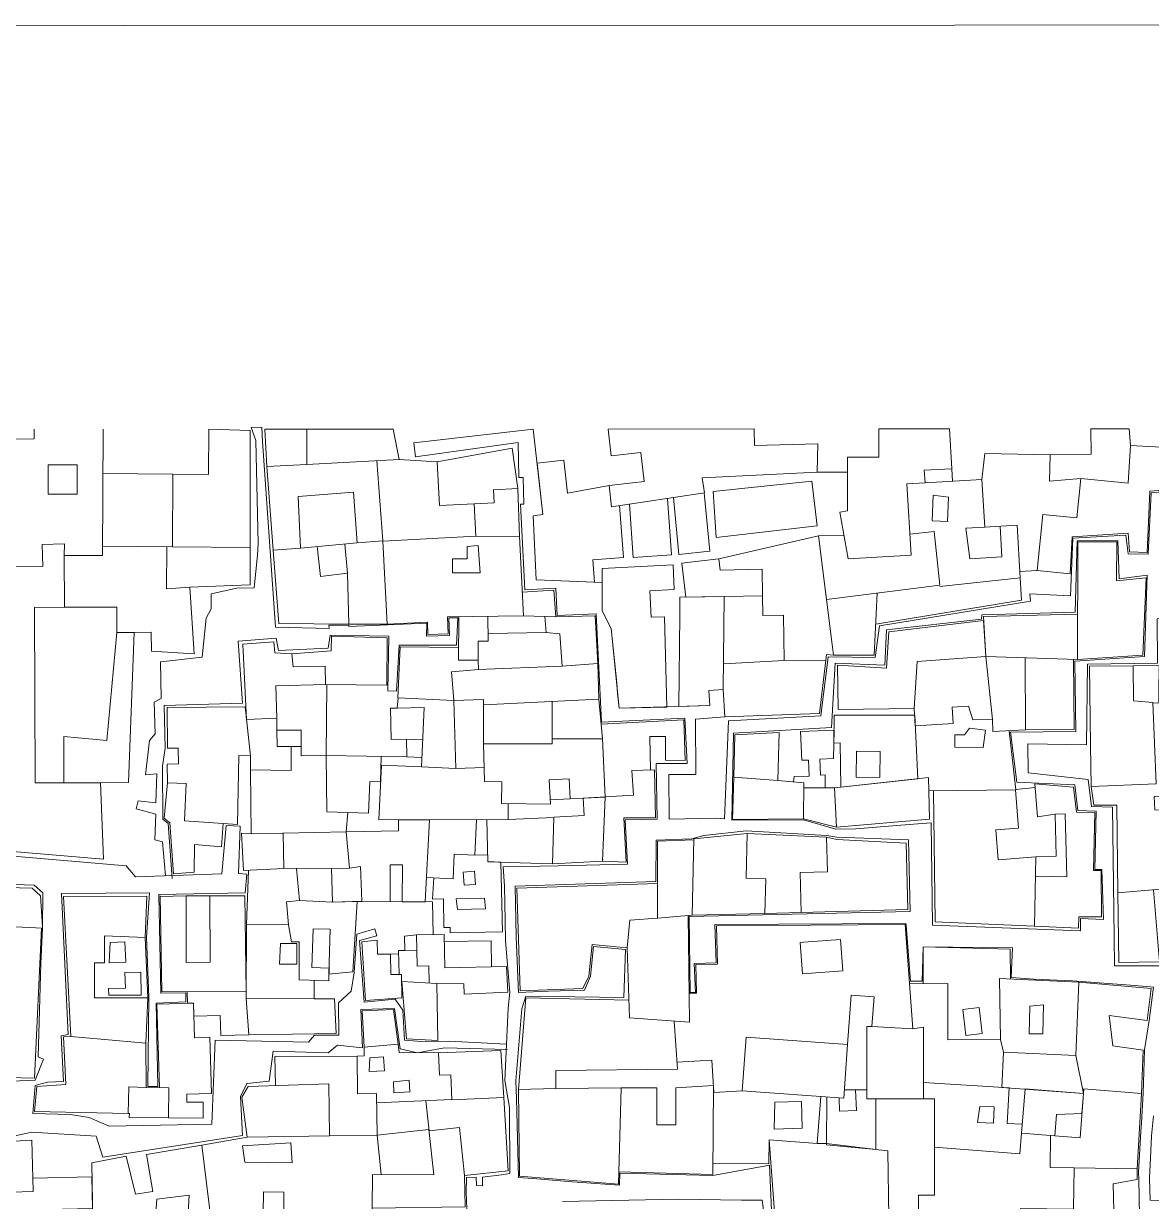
# Model space of a CAD drawing. Header units: millimetres. Extents: x 4203764 to 12476749, y 34048 to 3000914.
# Drawn here: x 12008789 to 12112570, y 2592297 to 2700657 of the extents above; entities that cross this region are included whole.
import ezdxf

# ---------------------------------------------------------------- set-up
doc = ezdxf.new("R2010")
doc.units = ezdxf.units.MM
doc.header["$MEASUREMENT"] = 0
for name, color, linetype, lineweight in [('2', 240, 'Continuous', 25), ('building property', 253, 'Continuous', 15), ('FORMAT', 250, 'Continuous', 0), ('streets', 254, 'Continuous', 9)]:
    doc.layers.add(name, color=color, linetype=linetype, lineweight=lineweight)

# ---------------------------------------------------------------- blocks, each defined once
blk = doc.blocks.new('EEEEEEEEE')
at = {"layer": 'FORMAT'}
blk.add_lwpolyline([(11101940, 671029), (12476749, 671572), (12476365, 1642602), (11101557, 1642059)], close=True, dxfattribs=at)

msp = doc.modelspace()

# ---------------------------------------------------------------- linework, layer by layer
at = {"layer": 'building property'}
for p, q in [((12100942.25838, 2642320.2448), (12100994.67136, 2635668.35631)), ((12105461.67621, 2635703.55368), (12105410.73588, 2642168.54418)), ((12100994.67136, 2635668.35631), (12105461.67621, 2635703.55368)), ((12101863.51546, 2630384.64845), (12100079.88366, 2630188.5355)), ((12105453.7149, 2595392.17845), (12111256.83306, 2595303.22615)), ((12111256.83306, 2595303.22615), (12111268.72542, 2594314.45437)), ((12111268.72542, 2594314.45437), (12109037.3738, 2593902.95026)), ((12109037.3738, 2593902.95026), (12109126.6358, 2590176.66606))]:
    msp.add_line(p, q, dxfattribs=at)
for points in [[(12016104.11685, 2663334.57634), (12016055.42414, 2651718.00767), (12012539.9294, 2651732.74343), (12012544.32283, 2652780.87969), (12010513.81145, 2652726.88974), (12010567.43023, 2650710.33754), (12002545.91783, 2650725.4376), (12002451.84557, 2659544.97268), (12006674.87167, 2659590.01696), (12006644.80373, 2662408.96952), (12009761.53921, 2662442.21372), (12009761.18756, 2663332.06978)], [(12022533.12544, 2659202.27562), (12025791.50168, 2659176.57104), (12025824.33353, 2663338.41751), (12029637.77126, 2663219.39738), (12029649.46091, 2652468.50415), (12022480.40345, 2652519.10493)], [(12030986.6181, 2663340.45751), (12031162.39995, 2659913.39374), (12034859.3282, 2660103.01755), (12034858.04824, 2663341.9874), (12030986.6181, 2663340.45751)], [(12034859.3282, 2660103.01755), (12043341.84742, 2660538.10514), (12042785.47632, 2663345.12011), (12034858.04824, 2663341.9874)], [(12062589.39617, 2663352.94609), (12062870.51361, 2660894.49839), (12065593.23628, 2661205.83502), (12065900.87945, 2658515.41266), (12062666.03458, 2658145.51612), (12062887.53824, 2656208.40691), (12071444.37833, 2657484.35743), (12071237.86349, 2658869.29704), (12081809.08644, 2659391.07649), (12081876.36766, 2661992.17855), (12076037.07566, 2661851.01193), (12076000.63783, 2663358.24586), (12062589.39617, 2663352.94609)], [(12083884.81127, 2655720.76569), (12084672.37041, 2651404.27555), (12090453.88823, 2651742.93462), (12090068.87783, 2658315.75278), (12091739.11257, 2658413.5887), (12091672.06862, 2659558.14906), (12094201.77765, 2659706.32969), (12093987.4461, 2663365.35377), (12087474.27146, 2663362.77993), (12087475.29693, 2660767.7978), (12084612.53791, 2660766.66652), (12084614.48749, 2655833.17807), (12083888.46985, 2655700.71354)], [(12103245.36279, 2660984.62268), (12107011.33576, 2661035.38967), (12106979.8576, 2663370.48802), (12110519.23993, 2663371.88669), (12110635.95743, 2661846.46709)], [(12054283.81998, 2657874.8559), (12053746.13024, 2661601.09505), (12046839.8608, 2660341.09814)], [(12105100.82155, 2650038.65786), (12102066.21106, 2650346.78082), (12102588.5418, 2655491.05938), (12105706.07344, 2655174.51691), (12106075.27351, 2658810.65743), (12110435.41665, 2658367.94485), (12110635.95743, 2661846.46709), (12115735.04094, 2661552.49911), (12115948.98618, 2657913.01771), (12112413.10327, 2657653.60663), (12112177.77904, 2651990.77458), (12110538.21643, 2652058.90812), (12110419.72802, 2653784.24454), (12105262.92794, 2653430.0985), (12105100.82155, 2650038.65786)], [(12041287.58456, 2660432.73735), (12041850.77791, 2653056.39934), (12039498.80165, 2652876.82278), (12039142.70622, 2657540.72768), (12034056.97294, 2657152.42508), (12034284.0302, 2652394.72325), (12031750.67279, 2652201.47619), (12031162.39995, 2659913.39374)], [(12041852.19162, 2653037.88353), (12050415.78555, 2653494.08628), (12050256.90543, 2656476.49884), (12047054.8244, 2656305.91646), (12046839.8608, 2660341.09814), (12043341.84742, 2660538.10514)], [(12063638.0638, 2656320.3213), (12063996.97035, 2651527.60309), (12061183.3594, 2651316.90358), (12061336.55201, 2649271.22061), (12055964.24507, 2649486.17527), (12055668.12728, 2655354.69885), (12056578.84569, 2655501.77411), (12056037.60382, 2660221.82082), (12058495.1522, 2660503.62482), (12058845.21192, 2657450.83389), (12062666.03458, 2658145.51612)], [(12096970.11932, 2658720.00095), (12097247.68907, 2661093.17922), (12103245.36279, 2660984.62268), (12103201.20644, 2658545.01471), (12106075.27351, 2658810.65743)], [(12011043.71971, 2660070.67126), (12011044.79218, 2657356.74225), (12013708.83782, 2657357.79501), (12013707.76535, 2660071.72402), (12011043.71971, 2660070.67126)], [(12016058.99441, 2652569.76195), (12022480.40345, 2652519.10493), (12022533.12544, 2659202.27562), (12016087.0088, 2659253.12755)], [(12081809.08644, 2659391.07649), (12084613.08107, 2659392.18455)], [(12094201.77765, 2659706.32969), (12094268.82159, 2658561.76933)], [(12072236.84653, 2657606.43044), (12072532.93808, 2653379.50394), (12081806.85458, 2654449.11841), (12081333.77221, 2658550.90141), (12072236.84653, 2657606.43044)], [(12091739.11257, 2658413.5887), (12096970.11932, 2658720.00095), (12097227.69185, 2654322.77585), (12100221.3907, 2654498.13521), (12100504.67036, 2649662.0433), (12093103.82842, 2648882.95655)], [(12050256.90543, 2656476.49884), (12052085.54727, 2656573.91488), (12052022.66013, 2657754.39861), (12054283.81998, 2657874.8559), (12054432.37951, 2653483.18385), (12050415.78555, 2653494.08628)], [(12068578.64366, 2657057.03431), (12069095.02267, 2651824.88591), (12071950.82489, 2652106.73501), (12071420.44083, 2657480.788)], [(12093874.77388, 2654845.67732), (12092380.01445, 2654916.17493), (12092491.41707, 2657278.24236), (12093897.60767, 2657096.82808), (12093791.6212, 2654849.59906)], [(12064538.61412, 2656454.60657), (12064884.63619, 2651523.08484), (12068404.31684, 2651770.04455), (12068037.49846, 2656976.34161)], [(12090339.6873, 2653692.54928), (12092572.77593, 2653927.62655), (12093092.84065, 2648987.33356), (12082672.31431, 2647659.12272), (12081922.75355, 2653539.82889), (12084278.59084, 2653562.52062)], [(12097227.69185, 2654322.77585), (12095495.66286, 2654221.32025), (12095851.8864, 2651403.18137), (12098810.46488, 2651584.34789), (12098645.19462, 2654405.80771)], [(12034284.0302, 2652394.72325), (12039498.80165, 2652876.82278)], [(12038590.3522, 2650082.03934), (12038341.86581, 2652769.86542)], [(12041852.19162, 2653037.88353), (12042259.6153, 2645389.94423), (12038716.92062, 2645405.78311)], [(12054432.37951, 2653483.18385), (12054785.49039, 2646177.96216), (12047803.10272, 2646084.13541), (12047855.88844, 2644525.91638), (12045995.96452, 2644462.9102), (12045957.88658, 2645586.95983), (12042259.6153, 2645389.94423)], [(12072755.04351, 2651426.36058), (12081922.75355, 2653539.82889)], [(12081922.75355, 2653539.82889), (12083199.83272, 2643520.45787), (12083324.7621, 2642540.31989), (12082680.44327, 2642618.10087), (12082618.01205, 2642100.9358)], [(12105806.54979, 2652982.08882), (12105754.88942, 2642156.86049), (12111785.90846, 2642560.81814), (12112081.63731, 2649677.22423), (12109355.77317, 2649384.32985), (12109372.86125, 2652965.0696), (12105806.54979, 2652982.08882)], [(12012539.9294, 2651732.74343), (12012559.94538, 2646961.03682), (12017359.04747, 2646981.16772), (12017368.84388, 2644645.75263), (12020543.99351, 2644659.0715), (12020551.27917, 2642922.20735), (12024497.07871, 2642662.14889), (12024102.76341, 2648797.32523), (12021940.2031, 2648658.33483), (12021970.69155, 2652523.12593)], [(12029649.46091, 2652468.50415), (12029653.22242, 2649009.0676), (12024102.76341, 2648797.32523)], [(12035803.89273, 2652535.23277), (12036124.87754, 2649793.40689), (12038590.3522, 2650082.03934), (12038716.92062, 2645405.78311), (12032265.58927, 2645451.21813), (12031750.67279, 2652201.47619)], [(12049608.12487, 2652555.19405), (12050633.33734, 2652628.73879), (12050812.31051, 2650133.85587), (12048254.2994, 2650141.04468), (12048257.89906, 2651421.91964), (12049607.97718, 2651418.1255), (12049611.17331, 2652555.41274)], [(12012559.94538, 2646961.03682), (12009785.56309, 2646949.39906), (12009853.32973, 2630794.18228), (12015875.50654, 2630819.44364), (12016157.57045, 2623777.64873), (12002317.30223, 2624948.26881), (12002545.91783, 2650725.4376)], [(12062024.95282, 2649243.67658), (12062024.44322, 2650533.23459), (12068550.65876, 2650869.35696), (12068668.49442, 2648581.4375), (12066401.05983, 2648464.65688), (12066525.0574, 2646057.09648), (12067773.30987, 2646088.27726), (12067991.63751, 2637780.39662), (12063607.463, 2637670.88192), (12062871.67442, 2644994.96951), (12062025.98788, 2646624.4057), (12062024.95282, 2649243.67658)], [(12069322.54059, 2651010.58669), (12072755.04351, 2651426.36058), (12072880.97819, 2650386.68207), (12076753.92082, 2650448.4068), (12076792.89262, 2648003.10585), (12069742.11972, 2647890.7347), (12069363.61412, 2651015.56186)], [(12100504.67036, 2649662.0433), (12100625.61159, 2647597.35959), (12087198.44865, 2645397.69885)], [(12102066.21106, 2650346.78082), (12100470.0378, 2650253.28313)], [(12054680.36207, 2648352.87586), (12057567.18391, 2648528.09574), (12057750.42511, 2646076.88848), (12054785.49039, 2646177.96216)], [(12069173.54891, 2646225.87461), (12069089.74944, 2637826.21198), (12071933.54405, 2637913.13927), (12071837.31583, 2639298.77638), (12073154.46918, 2639390.24862), (12073267.50617, 2647946.92028), (12069174.09472, 2647881.68185), (12069173.54891, 2646225.87461)], [(12076792.89262, 2648003.10585), (12076821.82769, 2646187.56304), (12078718.46805, 2646217.79059), (12078784.84499, 2642052.94249), (12073185.71307, 2641755.34806)], [(12083324.7621, 2642540.31989), (12087060.57804, 2642541.79618), (12087336.31926, 2648253.60151)], [(12056750.86906, 2646110.96303), (12056867.8107, 2644623.80745), (12058134.02026, 2644502.7134), (12058354.33464, 2641535.89899), (12061623.02723, 2641781.96569), (12061380.5701, 2646169.39957), (12057750.42511, 2646076.88848)], [(12097101.9193, 2646121.10969), (12097317.8548, 2642443.28991), (12105754.88942, 2642156.86049), (12105774.73654, 2646315.74666), (12097101.9193, 2646121.10969)], [(12048843.70495, 2646098.11864), (12048796.47138, 2642101.09217), (12050608.48756, 2642079.67926), (12050629.40846, 2643850.0592), (12051541.97454, 2643839.27524), (12051511.13938, 2646133.96264)], [(12083684.04458, 2641646.07169), (12083750.68973, 2637542.98258), (12090749.25227, 2637656.65797), (12091015.92285, 2641959.07677), (12097317.8548, 2642443.28991), (12097124.46729, 2645737.0716), (12088400.90007, 2644689.89328), (12088181.49398, 2641350.57217), (12083684.04458, 2641646.07169)], [(12015875.50654, 2630819.44364), (12018433.60549, 2630830.17415), (12018956.4187, 2644652.41207), (12017368.84388, 2644645.75263), (12016464.85991, 2634697.62478), (12012491.30735, 2635058.70054), (12012509.14908, 2630805.3227)], [(12036583.23656, 2639844.70658), (12042200.7097, 2639778.3239), (12042252.21781, 2644137.07279), (12037125.62906, 2644298.96496), (12037083.17768, 2642954.67051), (12033463.12364, 2642689.56545)], [(12056867.8107, 2644623.80745), (12051532.3957, 2644552.11212)], [(12028963.37881, 2643553.12598), (12031821.97876, 2643785.73323), (12031903.82415, 2642779.90366), (12033463.12364, 2642689.56545), (12033595.42328, 2641471.85337), (12036544.75694, 2641538.8428), (12036583.23656, 2639844.70658), (12032016.58025, 2639740.98223), (12032081.63751, 2636764.66777), (12029310.78755, 2636647.80402), (12028963.37881, 2643553.12598)], [(12050658.08707, 2641225.61503), (12048167.53386, 2641010.65034), (12048394.73047, 2638378.37964), (12043236.51826, 2638621.20001), (12043457.70537, 2643319.85886), (12048810.12632, 2643256.60835)], [(12058354.33464, 2641535.89899), (12050658.28638, 2641222.18307), (12050608.48756, 2642079.67926)], [(12078784.84499, 2642052.94249), (12082618.01205, 2642100.9358), (12082025.04038, 2637188.9024), (12073328.86235, 2636879.07627), (12073154.46918, 2639390.24862)], [(12090749.25227, 2637656.65797), (12090838.22912, 2636057.38432), (12094326.24761, 2636251.44298), (12094241.94738, 2637766.6589), (12095735.33638, 2637849.74477), (12096142.91152, 2636609.81986), (12097956.86397, 2636639.75769), (12097317.8548, 2642443.28991)], [(12048394.73047, 2638378.37964), (12051100.92027, 2638477.66048), (12051101.12054, 2637970.88169), (12061735.42034, 2638490.55192), (12061623.14082, 2641778.63915)], [(12110916.70956, 2638347.39239), (12110886.01986, 2641563.28279), (12106884.24001, 2641525.09324), (12106953.30192, 2634288.28363), (12107028.99802, 2630481.17499), (12112995.25105, 2630706.83097), (12112712.44216, 2638184.18405), (12110916.70956, 2638347.39239)], [(12110886.01986, 2641563.28279), (12113276.05588, 2641586.09125), (12113260.22554, 2639054.12264), (12113254.6793, 2638167.03571), (12112713.86438, 2638146.58098)], [(12043166.22286, 2637689.82892), (12042564.45736, 2637677.19886), (12042624.66473, 2634808.58788), (12044036.30973, 2634838.21596), (12044070.52125, 2633208.19043), (12036620.16171, 2633334.00133), (12036697.08397, 2639843.36122)], [(12043258.52076, 2638620.16425), (12043166.22286, 2637689.82892), (12045647.47209, 2637741.90621), (12045393.82952, 2632274.51505), (12048556.50228, 2632127.79271), (12048394.73047, 2638378.37964)], [(12028485.36751, 2626966.69896), (12028586.02945, 2633310.6528), (12029676.71925, 2633293.34641), (12029185.26679, 2637798.43971), (12022017.05734, 2637750.25051), (12022042.2832, 2633997.86871), (12023026.34373, 2634004.48419), (12023036.15819, 2632544.56913), (12022018.12995, 2632537.72531), (12022029.72766, 2630812.55023), (12023752.84561, 2630733.72536), (12023596.98255, 2627326.5464), (12028485.36751, 2626966.69896)], [(12051101.12054, 2637970.88169), (12051102.53379, 2634394.60492), (12057427.4606, 2634397.10437), (12057425.9262, 2638279.95829)], [(12061735.42034, 2638490.55192), (12062044.88563, 2634853.44361), (12057427.28099, 2634851.61885)], [(12032081.63751, 2636764.66777), (12032106.15069, 2635643.21048), (12034318.82735, 2635645.90425), (12034321.68157, 2633301.42964), (12036620.16171, 2633334.00133)], [(12061930.39056, 2636199.09039), (12069540.58218, 2636602.55788), (12069658.94803, 2632850.8962), (12067859.85025, 2632904.21274), (12067848.64697, 2635079.32574), (12066421.93054, 2635071.9772), (12066474.81194, 2631981.42074)], [(12083381.43648, 2637040.43107), (12090794.3689, 2637021.67612), (12091059.62301, 2631189.91489), (12083982.01586, 2630416.30451), (12083928.86696, 2634497.86843), (12083347.84841, 2634470.09281), (12083381.43648, 2637040.43107)], [(12097956.86397, 2636639.75769), (12097975.16196, 2635531.07074), (12100994.67136, 2635668.35631)], [(12032106.15069, 2635643.21048), (12032125.39087, 2634138.36212), (12034320.65941, 2634141.03469)], [(12074243.6407, 2635229.50483), (12074130.2589, 2631335.01673), (12078189.89061, 2631009.06322), (12078323.26368, 2635424.5314), (12074243.6407, 2635229.50483)], [(12079632.48639, 2630893.23518), (12079698.64139, 2631390.15499), (12081062.43213, 2631425.61781), (12081023.90698, 2632907.1765), (12080415.83871, 2632891.36483), (12080290.24538, 2635518.56305), (12083363.41146, 2635661.06004), (12083304.37279, 2633044.12672), (12082043.26693, 2632983.8395), (12082113.2428, 2631520.06375), (12082546.46085, 2631540.77376), (12082546.75271, 2630354.32493)], [(12092081.49646, 2630067.37057), (12100082.76991, 2630162.2853), (12099484.91666, 2635599.71353)], [(12095832.67588, 2635846.77717), (12097307.70565, 2635641.12719), (12097085.54216, 2634047.65389), (12094476.42471, 2634078.51948), (12094490.02407, 2635228.09515), (12095363.34202, 2635217.76389), (12095832.67588, 2635846.77717)], [(12044036.30973, 2634838.21596), (12045509.59362, 2634769.86754)], [(12062044.88563, 2634853.44361), (12062306.56859, 2629498.48011), (12059077.06599, 2629340.66282), (12058987.56755, 2631172.11903), (12057162.79456, 2631082.94718), (12057272.72772, 2628833.32405), (12052776.16232, 2628901.65821), (12052806.62971, 2630906.49145), (12051215.64596, 2630930.66958), (12051102.53379, 2634394.60492)], [(12029676.71925, 2633293.34641), (12029656.39609, 2632012.53277), (12033411.64391, 2631952.94681), (12033408.98143, 2634139.92479)], [(12036620.16171, 2633334.00133), (12036693.80637, 2628137.13252), (12040543.96138, 2628003.10208), (12040646.00179, 2630934.31229), (12041642.58772, 2630888.07879), (12041682.44738, 2633248.51676)], [(12044070.52125, 2633208.19043), (12045434.20954, 2633144.92636)], [(12085434.37963, 2633722.67317), (12087609.06646, 2633704.80735), (12087589.30717, 2631299.64133), (12085414.62033, 2631317.50715), (12085434.37963, 2633722.67317)], [(12045393.82952, 2632274.51505), (12041714.82509, 2632445.191), (12041480.21547, 2627388.06464), (12053385.03497, 2627426.82663), (12053380.26283, 2628892.47771)], [(12048556.50228, 2632127.79271), (12051173.76403, 2632213.2574)], [(12038618.88387, 2628070.1173), (12038485.53948, 2626292.29321), (12029720.88677, 2626121.56038), (12029656.39609, 2632012.53277)], [(12062305.49769, 2629520.39453), (12064909.39253, 2629675.92949), (12064773.42061, 2631952.30885), (12066849.49161, 2631987.83175), (12066924.49153, 2627577.80699), (12064026.89581, 2627593.49711), (12064250.46407, 2623522.90803), (12062072.35513, 2623608.80883), (12062079.85663, 2623799.01761)], [(12078189.89061, 2631009.06322), (12080582.24843, 2630816.97746), (12080561.10782, 2627502.93485), (12074016.87711, 2627440.52864), (12074130.2589, 2631335.01673)], [(12083416.93539, 2630354.53898), (12092054.20969, 2631298.62714), (12092138.92714, 2627475.93524), (12083584.27864, 2626717.97127)], [(12024482.66042, 2622576.09302), (12022588.37736, 2622434.51194), (12022236.76294, 2627138.93447), (12021732.86712, 2627569.92356), (12022029.72766, 2630812.55023)], [(12080579.29403, 2630353.84094), (12083416.93539, 2630354.53898), (12083584.27864, 2626717.97127), (12080561.10782, 2627502.93485)], [(12100060.34489, 2630162.01928), (12100335.79118, 2626651.13701), (12098238.32278, 2626486.58011), (12098454.15433, 2623735.55686), (12101924.94636, 2624007.85788), (12101807.95921, 2617614.59086), (12092666.85843, 2618019.93633), (12092523.88406, 2630072.61838)], [(12101807.95921, 2617614.59086), (12105850.30315, 2617435.34047), (12105875.6306, 2618476.59443), (12107974.68305, 2618468.59116), (12107934.61499, 2622742.73814), (12107247.24721, 2622736.2944), (12107367.75966, 2628079.85869), (12105688.00012, 2628117.74201), (12105383.36776, 2630413.95116), (12101836.71749, 2630717.90281), (12102079.91825, 2627693.50573), (12103707.15474, 2627936.4772)], [(12117261.95699, 2629730.82044), (12112821.55636, 2629546.95141), (12112871.76383, 2628334.45084), (12116819.02647, 2628209.12759), (12116709.15379, 2624748.50624), (12114216.97, 2625135.35283), (12114455.21937, 2621117.23643), (12109486.07528, 2620693.71213), (12109383.89847, 2628752.97485), (12107271.73143, 2628760.55604), (12107028.99802, 2630481.17499)], [(12059077.06599, 2629340.66282), (12057252.29301, 2629251.49097)], [(12057579.50139, 2627646.71491), (12060378.29486, 2627813.89149), (12060283.57655, 2629399.62182), (12062305.49769, 2629520.39453), (12062072.35513, 2623608.80883), (12057447.57367, 2623370.50974)], [(12101924.94636, 2624007.85788), (12103795.12225, 2624050.18998), (12103707.15474, 2627936.4772), (12104642.5472, 2627957.65015), (12104773.85706, 2622156.55587), (12101892.03526, 2622209.28887)], [(12024482.66042, 2622576.09302), (12024528.41335, 2625126.06485), (12027002.23685, 2624930.4061), (12027159.3196, 2627064.31299)], [(12038485.53948, 2626292.29321), (12043280.84465, 2626385.70433), (12043277.56192, 2627393.91678), (12046139.1167, 2627403.23398), (12045743.35652, 2619860.28653), (12043638.77974, 2619874.16302), (12043661.11586, 2623261.76868), (12042529.5721, 2623269.22949), (12042507.23599, 2619881.62383)], [(12050468.23227, 2627417.32954), (12050327.53875, 2624151.03444), (12048410.27768, 2624233.6192), (12048312.38578, 2621960.99238), (12045860.32561, 2622089.64604)], [(12051420.64832, 2627420.4306), (12051508.39602, 2623553.74281), (12057447.57367, 2623370.50974), (12057578.81201, 2627624.36983), (12053385.03497, 2627426.82663)], [(12029720.88677, 2626121.56038), (12028849.81106, 2626190.45518), (12029027.74406, 2622729.6464), (12032748.85091, 2622920.96228), (12032685.37931, 2626179.30781)], [(12032748.85091, 2622920.96228), (12038766.76889, 2622943.98345), (12038485.53948, 2626292.29321)], [(12075378.93835, 2626137.73177), (12070476.0448, 2625665.32384), (12070308.57926, 2618626.64915), (12077003.96867, 2618801.33953)], [(12075378.93835, 2626137.73177), (12075287.98465, 2622026.06557), (12077074.4283, 2621986.54785), (12077003.96867, 2618801.33953), (12080353.99945, 2618888.74568)], [(12075378.93835, 2626137.73177), (12082681.07203, 2625818.9933)], [(12083613.28728, 2625586.4391), (12089992.14128, 2625265.88743), (12090151.85835, 2619144.38304), (12080353.99945, 2618888.74568), (12080258.1681, 2622561.69114), (12082764.3527, 2622627.08036), (12082681.07203, 2625818.9933), (12083613.28728, 2625586.4391)], [(12070473.64534, 2625564.47317), (12067107.60838, 2625437.74671), (12067134.09186, 2618370.52952), (12070308.57926, 2618626.64915)], [(12050327.53875, 2624151.03444), (12051494.2407, 2624177.51069), (12051508.35549, 2623555.52856), (12052710.72355, 2623516.64909), (12052850.9398, 2617097.22533), (12048051.78201, 2616998.07109)], [(12033918.06823, 2622925.43505), (12034178.9625, 2619980.66826), (12032969.26499, 2619873.49403), (12033157.56937, 2617748.06403), (12029304.87319, 2617760.37946), (12029478.49521, 2622752.82118)], [(12037110.44271, 2622937.64728), (12037228.3625, 2619815.82868), (12039904.65514, 2619916.91971), (12039784.53554, 2623096.97624), (12038766.76889, 2622943.98345)], [(12049224.76603, 2622603.25338), (12049323.80047, 2621380.00249), (12050379.59072, 2621465.47931), (12050281.19612, 2622680.82697), (12049224.76603, 2622603.25338)], [(12010546.26704, 2617563.26736), (12010357.68873, 2620401.07889), (12009584.55653, 2621107.35739), (12000127.26375, 2621372.89153), (11999613.77064, 2609718.46004)], [(12047475.34303, 2617497.94175), (12047420.87821, 2620134.08993), (12046423.07676, 2620113.4746), (12046524.93213, 2622054.77575)], [(12067134.09186, 2618370.52952), (12064574.71313, 2618164.03724), (12064329.86178, 2615626.63504), (12061096.05725, 2615938.68703), (12060815.2335, 2613028.50168), (12060258.82289, 2611878.58544), (12054498.46287, 2611656.68316), (12054173.64036, 2621113.6207), (12067122.14585, 2621558.36996)], [(12021350.81611, 2620396.89638), (12021509.60682, 2611605.6546), (12029285.1197, 2611580.79959), (12029164.49266, 2620425.12468), (12025929.06179, 2620413.43611), (12025951.1647, 2614295.28556), (12023766.88577, 2614287.39447), (12023744.78286, 2620405.54501), (12021351.44072, 2620362.31556)], [(12025929.06179, 2620413.43611), (12023744.78286, 2620405.54501)], [(12048606.29474, 2620128.30533), (12048719.30308, 2619158.15414), (12051295.63359, 2619215.41488), (12051196.69361, 2620199.63343), (12048606.29474, 2620128.30533)], [(12109486.07528, 2620693.71213), (12109567.29981, 2614287.07368), (12113316.8205, 2614334.61079), (12112751.11079, 2620971.99383)], [(12034178.9625, 2619980.66826), (12037228.3625, 2619815.82868), (12039495.88041, 2619901.47915), (12039100.05283, 2613411.93316), (12036892.28615, 2613214.49431), (12037007.94816, 2617344.0575), (12035427.37546, 2617388.32664), (12035326.98729, 2613804.09667), (12036907.56, 2613759.82752), (12036874.98056, 2612596.62056), (12034158.32597, 2612672.70942), (12034134.66043, 2616171.42825), (12033429.98042, 2616166.66175), (12033157.56937, 2617748.06403)], [(12042567.39639, 2615051.41823), (12043298.16317, 2615066.51643), (12043291.64375, 2615382.06281), (12043857.26053, 2615393.74888), (12043830.24268, 2616701.43778), (12044956.99566, 2616815.96602), (12046490.55117, 2616847.65044), (12046428.40114, 2619855.7697), (12039495.88041, 2619901.47915), (12039312.60205, 2616896.65233)], [(12064329.86178, 2615626.63504), (12064534.57707, 2609173.55943), (12070053.91669, 2608792.94337), (12069940.06872, 2618596.91749)], [(12010540.83864, 2617445.70331), (12007449.19598, 2617588.4569), (12007686.28869, 2611163.64296), (12005051.22273, 2611066.40202), (12004729.50385, 2603764.55005), (12009800.83501, 2603642.18148), (12010438.41755, 2617450.4325)], [(12029304.87319, 2617760.37946), (12029283.12788, 2610957.68806), (12035524.12673, 2610937.73824), (12035516.65327, 2612634.66499)], [(12047475.34303, 2617497.94175), (12048051.58439, 2617498.16946), (12048051.78201, 2616998.07109)], [(12068920.80327, 2605105.9848), (12072124.09081, 2605303.93872), (12072308.42656, 2602321.02022), (12074923.77343, 2602482.6411), (12075288.34756, 2607412.61156), (12084617.42573, 2606722.7209), (12084952.99812, 2611260.514), (12087057.64349, 2611104.87427), (12086855.94454, 2608377.39089), (12090617.0264, 2608162.46519), (12089916.80106, 2617780.7939), (12072542.57367, 2617650.67548), (12072634.32614, 2614134.06204), (12070643.81559, 2614082.12734), (12070712.14991, 2611463.0658), (12070023.11884, 2611445.08819)], [(12016770.09158, 2616119.37944), (12018122.88104, 2616167.0457), (12018188.23826, 2614312.17901), (12016679.95509, 2614259.03385), (12016770.09158, 2616119.37944)], [(12019975.93618, 2616569.18333), (12020221.74516, 2611031.80877)], [(12032418.18793, 2616037.69794), (12033937.75803, 2616030.01904), (12033928.05618, 2614110.13036), (12032353.03059, 2614118.0895), (12032418.18793, 2616037.69794)], [(12039912.90215, 2616191.14167), (12041323.49961, 2616338.85505), (12041342.85256, 2615033.26661), (12042567.39639, 2615051.41823), (12042595.4413, 2613159.45347), (12043578.69586, 2613174.02842), (12043610.4315, 2611033.07987), (12040246.66247, 2610790.90194), (12039912.90215, 2616191.14167)], [(12044985.89796, 2615417.06739), (12044956.99566, 2616815.96602), (12047488.35261, 2616868.26578), (12047552.12491, 2613781.62734), (12053227.94986, 2613906.32343), (12053334.86807, 2611551.06517), (12049334.09724, 2611369.44805), (12049290.58466, 2612327.96944), (12046824.35515, 2612331.43083)], [(12047501.6564, 2616224.35006), (12051803.42993, 2616270.55626), (12051856.03356, 2613876.18286)], [(12080560.04634, 2616154.30061), (12083973.28257, 2616403.58148), (12084183.93881, 2613519.2064), (12080463.62087, 2613247.49825), (12080252.96463, 2616131.87333), (12080560.04634, 2616154.30061)], [(12043337.33733, 2613170.45072), (12043291.64375, 2615382.06281), (12044985.89796, 2615417.06739), (12045016.24449, 2613948.26707), (12046078.53014, 2613970.21469), (12046111.52932, 2612373.02363)], [(12099601.5673, 2612751.81944), (12099580.90458, 2615500.67525), (12091556.93762, 2615724.87872), (12091571.66154, 2612335.6896)], [(12018111.11305, 2613352.23004), (12018159.25741, 2611926.62048), (12016606.71585, 2611874.18949), (12016627.5154, 2611258.29106), (12019602.78641, 2611277.73992), (12019589.01225, 2613384.90099), (12018111.11305, 2613352.23004)], [(12098677.83999, 2607195.34739), (12098598.12687, 2612796.58769), (12105902.86995, 2612470.68833)], [(12023829.86782, 2611598.23771), (12023860.59752, 2610523.01975), (12024419.10444, 2610538.98187), (12024453.59451, 2609332.19033), (12026888.1312, 2609401.76933), (12026940.62773, 2607564.94022), (12029523.31209, 2607638.75328), (12029283.12788, 2610957.68806)], [(12043588.38698, 2612520.24689), (12046824.35515, 2612331.43083), (12046901.94336, 2607103.25091), (12044024.40831, 2607263.13558), (12043588.38698, 2612520.24689)], [(12090313.60878, 2612330.22414), (12093827.13364, 2612345.48822), (12093849.59892, 2607174.37168), (12098677.83999, 2607195.34739), (12098950.77541, 2606040.4163)], [(12105617.03533, 2605730.52874), (12105902.86995, 2612470.68833), (12112556.67049, 2611892.93816), (12112180.001, 2608950.02176), (12108668.02959, 2609399.52568), (12109029.62727, 2606603.6652), (12111800.62803, 2606218.77094), (12111640.10599, 2602230.17681)], [(12022130.89688, 2599984.83004), (12025312.13546, 2599958.89792), (12025324.01396, 2601416.10026), (12023815.15453, 2601428.39985), (12023821.15086, 2602164.00327), (12026088.13774, 2602234.66264), (12025940.66066, 2607394.81698), (12024510.13307, 2607353.93253), (12024419.10444, 2610538.98187), (12021065.89095, 2610443.14711), (12021285.35432, 2602764.22623)], [(12035524.12673, 2610937.73824), (12037406.274, 2610931.72182), (12037566.41934, 2607757.97501), (12029523.31209, 2607638.75328)], [(12068669.14641, 2608888.43773), (12068964.22153, 2604453.39973), (12057757.5164, 2604333.18454), (12057775.33863, 2602671.76018), (12054335.49662, 2602585.83213), (12054993.07842, 2611039.00832), (12064482.5756, 2610812.75999)], [(12039937.43831, 2609831.5938), (12042815.08198, 2609953.23188), (12043248.67249, 2606768.07261), (12040140.79426, 2606476.2818), (12039937.43831, 2609831.5938)], [(12095203.87112, 2609944.50496), (12095476.29555, 2607564.5722), (12096988.84161, 2607737.70923), (12096713.194, 2610145.80008), (12095203.87112, 2609944.50496)], [(12101364.53501, 2610262.68807), (12101327.35173, 2607726.3014), (12102588.15983, 2607707.81803), (12102627.3109, 2610378.43377), (12101364.53501, 2610262.68807)], [(12090617.0264, 2608162.46519), (12091605.68434, 2608337.03222), (12091608.29758, 2601724.15556), (12086371.7957, 2601722.08623), (12086369.1626, 2608385.25273), (12086855.94454, 2608377.39089)], [(12020041.8882, 2606848.86703), (12020071.5047, 2602791.48621), (12018484.88535, 2602827.11765), (12018430.07039, 2600386.28256), (12009792.0525, 2600580.27051), (12010009.59159, 2602869.5174), (12012693.7182, 2603046.35896), (12012465.18914, 2607427.55757), (12013129.56562, 2607462.21231)], [(12040140.79426, 2606476.2818), (12040132.8567, 2605700.82854), (12039477.71286, 2605655.12832)], [(12046964.62501, 2605962.11237), (12043352.19972, 2605999.49678), (12043248.67249, 2606768.07261)], [(12046964.62501, 2605962.11237), (12047055.82902, 2603908.28534), (12048096.29018, 2603954.48895), (12048198.52446, 2601652.27046), (12052995.60772, 2601865.29384), (12052690.07772, 2606182.57889), (12046964.62501, 2605962.11237)], [(12084617.42573, 2606722.7209), (12084253.06894, 2601795.68939), (12074923.77343, 2602482.6411)], [(12036952.75191, 2598331.50877), (12041312.03488, 2598395.72684), (12041255.7871, 2602213.96696), (12039528.78055, 2602188.52585), (12039477.71286, 2605655.12832), (12031895.05923, 2605644.77545), (12031983.50201, 2602953.99732)], [(12040638.08933, 2605522.16975), (12041918.75405, 2605595.76809), (12041991.90206, 2604322.93965), (12040604.08454, 2604243.18335), (12040638.08933, 2605522.16975)], [(12098799.75129, 2602791.60561), (12098950.77541, 2606040.4163), (12105617.03533, 2605730.52874), (12106317.73636, 2602217.60477), (12098799.75129, 2602791.60561)], [(12028877.71002, 2601889.52783), (12029367.83144, 2598219.77275), (12036952.75191, 2598331.50877), (12036882.28448, 2603115.01467), (12029469.34139, 2602871.35975), (12028877.71002, 2601889.52783)], [(12042813.82618, 2603310.1766), (12042860.1715, 2602300.66057), (12044331.52475, 2602368.20812), (12044282.1778, 2603443.1071), (12042813.82618, 2603310.1766)], [(12063766.47526, 2602742.03644), (12067047.10904, 2602743.33286), (12067048.45364, 2599340.78061), (12068814.94691, 2599341.47868), (12068813.60231, 2602744.03094), (12072269.08962, 2602957.57008), (12072197.81446, 2594778.71722), (12063555.29323, 2595014.91718)], [(12091607.69863, 2603239.80986), (12099488.91313, 2602748.65747), (12099285.29309, 2599481.2942), (12100683.24821, 2599394.1745)], [(12020071.5047, 2602791.48621), (12022153.39444, 2602744.73225), (12022130.89688, 2599984.83004), (12018519.16494, 2600014.27137), (12018527.47024, 2600384.09521), (12018430.07039, 2600386.28256)], [(12045800.82221, 2601554.4553), (12046099.22278, 2598791.91465), (12048898.96368, 2599094.33346), (12049376.63171, 2594672.16575), (12053388.36998, 2595105.50054), (12052995.60772, 2601865.29384)], [(12054335.49662, 2602585.83213), (12054431.0478, 2594612.63425), (12063524.39199, 2593884.24554), (12063766.47526, 2602742.03644), (12057775.27418, 2602677.76837)], [(12082148.5899, 2601950.65023), (12081824.46118, 2597619.16573), (12077402.46672, 2597950.06739), (12077377.0506, 2595750.13638), (12072206.67261, 2595795.19398)], [(12084310.39746, 2602570.91689), (12086371.45994, 2602571.73137), (12086371.7957, 2601722.08623), (12087194.9717, 2601722.41153), (12087196.81261, 2597063.93353), (12082678.4235, 2597493.12424), (12082698.7439, 2601910.14029)], [(12085340.9287, 2602571.32413), (12085418.5666, 2600663.14635), (12083871.69997, 2600600.20909), (12083821.7674, 2601827.44777)], [(12100618.33693, 2598574.07675), (12100940.41262, 2602643.22354), (12106317.73636, 2602217.60477), (12106173.76103, 2600398.60144), (12103821.33362, 2600286.62859), (12103666.68661, 2598332.79783)], [(12103288.77842, 2598362.70952), (12105995.66067, 2598148.45797), (12106351.8614, 2602648.74491), (12111640.10599, 2602230.17681), (12111256.83306, 2595303.22615)], [(12041268.46753, 2601353.18768), (12048198.14069, 2601660.91268)], [(12077918.83078, 2601417.52256), (12080355.77139, 2601492.99561), (12080431.89521, 2599035.0423), (12077843.80049, 2598954.88795), (12077918.83078, 2601417.52256)], [(12091608.29758, 2601724.15556), (12092617.119, 2601724.55422), (12092620.61434, 2592879.47381), (12091140.10552, 2592878.88875), (12091140.87349, 2590935.51186), (12088392.50275, 2590902.32031)], [(12096790.20815, 2601040.12438), (12098094.92571, 2600995.70539), (12098044.34495, 2599509.99878), (12096564.4059, 2599560.38317), (12096790.20815, 2601040.12438)], [(12041312.03488, 2598395.72684), (12046086.31327, 2598911.42871), (12046535.98323, 2594748.46229), (12040886.67924, 2594762.43244), (12040879.02473, 2591667.07406), (12049421.89216, 2591814.42734), (12049376.63171, 2594672.16575)], [(12092618.86667, 2597302.01401), (12100468.47585, 2596680.71219), (12100618.33693, 2598574.07675), (12103288.77842, 2598362.70952), (12103243.76429, 2595426.05338), (12105453.7149, 2595392.17845), (12105395.21972, 2591576.0384), (12100516.43661, 2591650.82216), (12100452.22571, 2587461.79676), (12105341.17541, 2587388.26211), (12105314.2308, 2585300.38282), (12093342.69846, 2584890.34065)], [(12009650.24706, 2594430.85698), (12009561.85916, 2597948.31494), (12005719.36288, 2597704.35374), (12005732.49773, 2596528.9042), (12000970.91069, 2596475.69669), (12000898.67236, 2591266.59273), (12007736.7485, 2591490.45724)], [(12025207.85999, 2597472.38492), (12020099.83149, 2596601.61692), (12020675.84934, 2593222.62778), (12019095.66757, 2592953.25346), (12018218.68702, 2596468.45663), (12015065.10455, 2595849.04226), (12015218.35121, 2586846.04405), (12020678.17923, 2587422.22696), (12021045.64416, 2592506.58095), (12024042.37188, 2592876.78), (12023743.0187, 2588108.79892)], [(12029367.83144, 2598219.77275), (12025207.85999, 2597472.38492), (12026288.44736, 2588499.07221), (12030819.35419, 2589193.76536), (12030878.25927, 2593180.39792), (12032752.68146, 2593152.70211), (12032705.8506, 2589983.24027), (12030831.42841, 2590010.93608), (12030782.83782, 2586722.37693), (12041585.19944, 2587627.53578), (12040879.02473, 2591667.07406)], [(12028944.72579, 2597397.54139), (12029136.02116, 2595897.68967), (12033498.42457, 2595851.79795), (12033378.50797, 2597684.99405), (12028944.72579, 2597397.54139)], [(12041704.3557, 2594760.41041), (12041311.68484, 2598395.68903)], [(12081824.46118, 2597619.16573), (12082678.98527, 2597615.23451), (12087196.81261, 2597063.93353), (12088319.37787, 2596957.30381), (12088393.35412, 2590831.8243), (12077911.3308, 2590920.9653), (12077402.46672, 2597950.06739)], [(12012330.39999, 2591595.638), (12015136.69178, 2591643.40596), (12015086.9191, 2594567.47155), (12009650.24706, 2594430.85698), (12009681.21835, 2593198.33287), (12007626.96837, 2593146.71297), (12007682.72862, 2591443.48282)]]:
    msp.add_lwpolyline(points, dxfattribs=at)
msp.add_lwpolyline([(12020125.41444, 2620392.46939), (12019975.93618, 2616569.18333), (12016236.33552, 2616731.92473), (12016234.10528, 2614258.00731), (12015321.20323, 2614258.83029), (12015318.29806, 2611036.22921), (12020221.74516, 2611031.80877), (12020042.12045, 2606854.26841), (12013129.56562, 2607462.21231), (12012456.5516, 2620364.76426), (12020125.41444, 2620392.46939)], close=True, dxfattribs=at)
at = {"layer": 'streets'}
for points in [[(12022461.17949, 2622015.22751), (12022104.4412, 2627080.30164), (12021599.15199, 2627478.15905), (12021585.33714, 2632338.07383), (12021822.16854, 2633997.78173), (12021715.98962, 2637935.5817), (12028936.52324, 2638124.79444), (12028550.10107, 2643844.56675), (12032036.06372, 2644102.59713), (12032262.10493, 2642968.18289), (12036817.37902, 2643185.95658), (12037000.62675, 2644396.35854), (12042414.07626, 2644303.68337), (12042312.55676, 2639262.48559), (12043094.9821, 2639253.23953), (12043335.65935, 2643474.93268), (12048610.85686, 2643465.06289), (12048760.25017, 2646000.59026), (12047934.71775, 2645983.09935), (12047994.20341, 2644375.36457), (12045851.10518, 2644287.87692), (12045881.68186, 2645510.66805), (12038727.78752, 2645201.79547), (12038722.35407, 2645303.78929), (12036878.99869, 2645307.8727), (12036895.35318, 2645000.875), (12031975.17427, 2645125.91489), (12030788.14631, 2662211.86753), (12030705.89239, 2663521.04524), (12029738.14289, 2663492.05502)], [(12021845.87008, 2622249.7721), (12021560.89334, 2625385.28662), (12020875.72795, 2625573.75784), (12020969.2883, 2627933.06536), (12019148.95044, 2628416.06589), (12019343.08551, 2629147.72434), (12020947.1724, 2628967.52989), (12021044.43153, 2631628.12728), (12020004.03276, 2631553.29895), (12020370.70396, 2634712.51223), (12020892.83196, 2635329.25157), (12020796.71667, 2638222.17446), (12021461.41428, 2638578.12968), (12021394.39576, 2641948.82553), (12025219.91592, 2642376.89672), (12025582.14341, 2645945.95242), (12026039.28151, 2646821.82898), (12026038.73987, 2648192.4797), (12028402.24221, 2648726.44477), (12030012.06379, 2648751.79064), (12030329.94843, 2651736.19094), (12030380.47654, 2652821.77485), (12030172.96078, 2662303.98262), (12029738.14289, 2663492.05502)], [(12068189.96068, 2627470.03696), (12068161.43004, 2631561.11911), (12070644.51297, 2631578.43579), (12070609.07672, 2636659.73128), (12073328.86235, 2636879.07627), (12073154.46918, 2639390.24862), (12071837.31583, 2639298.77638), (12071933.54405, 2637913.13927), (12063607.463, 2637670.88192), (12063430.18545, 2639065.86279), (12063375.74188, 2639977.44903), (12062871.67442, 2644994.96951), (12062025.98788, 2646624.4057), (12062024.95282, 2649243.67658), (12055964.24507, 2649486.17527), (12055668.12728, 2655354.69885), (12056578.84569, 2655501.77411), (12055678.87474, 2663350.21523), (12044695.08063, 2662090.71727), (12044844.04313, 2660791.64933)], [(12120129.84075, 2663374.78813), (12119547.39864, 2663375.45438), (12119484.86908, 2658172.42879), (12112548.64656, 2657495.8903), (12112272.97453, 2651846.96716)], [(12044844.04313, 2660791.64933), (12054293.88597, 2662124.75705), (12054362.38797, 2658886.06592), (12054763.70719, 2658894.55428), (12054815.44606, 2656448.40351), (12054523.37715, 2656442.22592), (12054901.92259, 2648571.09491), (12057767.77876, 2648708.92222), (12057888.90312, 2646190.37183), (12061482.43438, 2646363.19513), (12061970.60346, 2636373.52084), (12069650.52239, 2636748.81825), (12069853.45969, 2632595.99989), (12066999.45489, 2632581.29987), (12067087.23472, 2627451.16862)], [(12109001.2628, 2628580.99499), (12107063.27099, 2628626.00163), (12106736.89596, 2631124.96751), (12101225.85626, 2631738.87127), (12101205.19059, 2634383.9804), (12106605.35601, 2634294.07637), (12106695.99647, 2641738.03669), (12113134.35035, 2641828.03908), (12113091.13996, 2645899.26349), (12124255.87304, 2646478.47957), (12123540.76646, 2657024.52727), (12130824.47481, 2658680.93636)], [(12109001.2628, 2628580.99499), (12109107.17256, 2619119.21176), (12109176.23402, 2613963.29636), (12113289.21747, 2613964.9217), (12116926.52098, 2613898.51772), (12116520.77241, 2618883.47064), (12120449.08399, 2619003.81184), (12120564.25491, 2624822.53939), (12119874.41174, 2624836.19355), (12119855.25277, 2628097.30154), (12128612.04134, 2628558.98792), (12128487.10749, 2631036.70548), (12126085.73143, 2630924.59479), (12126048.36016, 2633527.88971), (12131854.94152, 2633637.60771), (12131325.99059, 2643011.41714), (12135230.24795, 2643157.61087), (12135132.43417, 2650929.61403), (12133553.48685, 2651080.86689), (12133290.04846, 2653738.78573), (12134307.41742, 2654930.46045), (12133992.46062, 2658993.60459), (12130824.47481, 2658680.93636)], [(12073271.88057, 2627493.81482), (12073655.74143, 2636501.19601), (12082143.39495, 2636978.6222), (12082822.12218, 2642389.8512), (12087148.45387, 2642351.50993), (12087538.83112, 2645238.59977), (12101452.58454, 2647514.16488), (12101379.26223, 2648186.62572), (12105120.08768, 2648013.41317), (12105346.85806, 2653307.31471), (12110222.33665, 2653579.7894), (12110441.24413, 2651882.2074), (12112272.97453, 2651846.96716)], [(12073944.66917, 2627364.7565), (12074106.05457, 2635375.04406), (12083125.4825, 2635887.00975), (12083455.81143, 2641805.68515), (12088042.11381, 2641644.84177), (12088179.78719, 2644880.84689), (12096939.92937, 2645850.4349), (12096956.43481, 2646248.04472), (12105563.69714, 2646502.01376), (12105732.74439, 2653080.23954), (12109464.81649, 2653110.50803), (12109588.00444, 2649585.89003), (12112188.73209, 2649914.68141)], [(12112188.73209, 2649914.68141), (12111931.76531, 2642435.68391), (12105515.61435, 2642006.48354), (12105614.62068, 2635535.43859), (12099594.17163, 2635469.62407), (12100192.24742, 2630866.92357), (12105509.48122, 2630637.74191), (12105786.69426, 2628250.32631), (12107468.85194, 2628201.94911)], [(12107468.85194, 2628201.94911), (12107366.35224, 2622829.36401), (12108009.61764, 2622832.88767), (12108147.92972, 2618247.52088), (12106043.99397, 2618339.86915), (12106033.81945, 2617198.00528), (12092420.39596, 2617699.39233), (12092294.29827, 2627122.87205), (12090270.12994, 2626973.52898), (12085369.956, 2626568.27146), (12083517.07616, 2626544.64898), (12080556.58684, 2627399.28676), (12073944.66917, 2627364.7565)], [(12001400.28097, 2624624.92707), (12018219.40679, 2623184.83629), (12019094.16664, 2622150.83641), (12027034.99141, 2622436.34356), (12027417.39318, 2626890.32025), (12028717.03122, 2626822.99248), (12028556.36004, 2622480.18905), (12029322.24011, 2622419.61434), (12029184.7346, 2620681.05495), (12021230.81225, 2620533.6747)], [(12067087.23472, 2627451.16862), (12064131.23556, 2627400.58958), (12064367.82245, 2623312.59993), (12058002.23414, 2623171.94961), (12052908.57386, 2623084.67478), (12053047.28574, 2621300.10518), (12053114.75344, 2618108.88994), (12053121.03166, 2616261.5817), (12053523.57563, 2611551.13974), (12053388.44942, 2610069.10027), (12053076.55951, 2603433.91078), (12053505.00271, 2600925.92993), (12053535.89313, 2594859.90703)], [(12073271.88057, 2627493.81482), (12072559.11139, 2627544.79593), (12068189.96068, 2627470.03696)], [(12054337.05155, 2594505.48692), (12054143.21904, 2601782.11631), (12054096.17606, 2603384.37566), (12054627.63049, 2610004.48973), (12054993.02012, 2611186.54489), (12064035.08972, 2611066.60342), (12064171.95512, 2615461.72875), (12061236.21075, 2615757.2688), (12060949.10014, 2613015.58397), (12060406.53592, 2611743.67546), (12057074.99536, 2611646.72714), (12054320.52603, 2611503.41702), (12054116.05578, 2616637.35248), (12054010.95465, 2621313.31755), (12066981.03655, 2621729.39855), (12067003.77064, 2625522.98101), (12070270.72487, 2625665.67628), (12071378.95756, 2625957.09641), (12075283.34483, 2626383.66947), (12082690.48135, 2625956.66223), (12083624.51819, 2625809.9298), (12090216.94515, 2625550.13628), (12090353.59488, 2618966.30975), (12070019.34753, 2618520.98356), (12070124.50743, 2611527.90221), (12070601.62137, 2611532.73712), (12070497.58259, 2614191.58655), (12072525.44326, 2614251.23824), (12072404.71414, 2617778.12343), (12089982.12896, 2617864.35403), (12090009.15984, 2617718.05625), (12090408.37356, 2612563.24789), (12091468.81204, 2612570.97261), (12091556.93762, 2615724.87872), (12099793.52386, 2615622.92771), (12099674.75855, 2612892.14034), (12101779.50504, 2612745.29572), (12105301.17089, 2612581.76858), (12110631.02276, 2612204.08295), (12112476.70458, 2612026.6266)], [(12010612.37551, 2605384.97706), (12010127.39467, 2605600.79333), (12010390.0824, 2614180.74585), (12010540.83864, 2617445.70331), (12010554.32304, 2620682.30301), (12009774.7176, 2621396.37254), (11999898.72615, 2621739.85022), (11999098.33283, 2603611.18057), (12007709.52004, 2603370.19114)], [(12020386.4184, 2620673.11055), (12012276.53551, 2620624.13326), (12012887.53104, 2607642.49143), (12012245.84563, 2607544.63556), (12012458.60325, 2603338.25299), (12011005.73194, 2603262.46931)], [(12020386.4184, 2620673.11055), (12020115.85738, 2616569.23863), (12020329.72474, 2611078.84982), (12020237.34237, 2602856.1146), (12021139.70618, 2602876.08797), (12021001.81822, 2610524.94149), (12023730.13113, 2610660.88498), (12023734.71071, 2611482.33929), (12021406.86202, 2611460.16788), (12021230.81225, 2620533.6747)], [(12053232.50447, 2606751.50553), (12047965.73684, 2607044.14328), (12045841.32179, 2606993.92928), (12043855.07311, 2607120.65342), (12043698.11653, 2609902.5634), (12042972.88097, 2610897.6906), (12040133.85876, 2610620.77745), (12039709.02941, 2616317.75199), (12041306.94001, 2616738.46715), (12041112.26105, 2617387.27768), (12039449.34678, 2616888.31163), (12039208.33724, 2613356.13463), (12038922.78356, 2611647.64529), (12037769.24408, 2610575.84273), (12037785.12791, 2607595.59629), (12035563.47979, 2607584.75217), (12034997.53323, 2606935.33929), (12026409.82039, 2607143.72089), (12026119.43961, 2599414.87745), (12016652.06607, 2599214.90256), (12014830.29817, 2600020.16206), (12013112.82273, 2600305.35241), (12009643.6288, 2600375.31024), (12009869.83445, 2602961.54464), (12011005.73194, 2603262.46931)], [(12112476.70458, 2612026.6266), (12112743.98667, 2612017.7412), (12112359.40786, 2608936.0817), (12111940.34915, 2606235.37882), (12111899.0692, 2605208.75121), (12111798.88744, 2602244.00239), (12111640.57567, 2599524.85133), (12111584.37133, 2598744.70919), (12111371.81361, 2595005.36711), (12111396.59976, 2594334.31968), (12111469.10798, 2590961.87185)], [(12000853.53818, 2596593.1551), (12005573.81454, 2596619.5414), (12005571.71404, 2597798.18188), (12009535.96025, 2598670.99739), (12015483.68529, 2598298.74458), (12016073.84616, 2596372.44554), (12028921.98762, 2598377.93053), (12028751.37756, 2601959.55951), (12029327.15192, 2603144.96727), (12031381.10659, 2603360.74611), (12031760.79814, 2606123.60135), (12036803.41714, 2605964.74727), (12037688.61478, 2606679.39793), (12039971.22463, 2606429.26199), (12039808.81568, 2609941.41813), (12042933.56219, 2610048.91048), (12043450.79242, 2606322.74476), (12045041.91497, 2605976.74694), (12047524.25335, 2606425.40067), (12053315.60049, 2606267.79274)], [(12007709.52004, 2603370.19114), (12009862.28791, 2603442.97004), (12010612.37551, 2605384.97706)], [(12114279.62388, 2592384.41331), (12112437.66272, 2592401.60951), (12112401.92386, 2594424.62718), (12112516.40756, 2596956.02983), (12112567.2665, 2598344.77691), (12112761.24933, 2600165.62347)], [(12077655.0984, 2590822.6699), (12077432.90544, 2595639.30896), (12072197.85408, 2594678.47027), (12063653.22614, 2594908.86024), (12063609.53091, 2593789.052), (12059274.91413, 2594109.38115), (12056023.9091, 2594382.61532), (12054337.05155, 2594505.48692)], [(12053535.89313, 2594859.90703), (12052761.42537, 2594744.35242), (12051031.08876, 2594515.62361), (12051010.78076, 2593746.88866), (12051010.78076, 2593746.88866), (12050479.00797, 2593767.9642), (12050434.0543, 2594542.35146), (12049560.36663, 2594505.23404), (12049529.80275, 2593191.7713), (12049584.4021, 2591597.05645)], [(12058368.25075, 2592293.6019), (12069074.46284, 2592506.20625), (12074857.5832, 2592423.42355), (12076094.36833, 2592423.9123), (12076752.0677, 2592424.1722), (12077495.84977, 2586882.44127)]]:
    msp.add_lwpolyline(points, dxfattribs=at)

# ---------------------------------------------------------------- block references
at = {"layer": '2'}
msp.add_blockref('EEEEEEEEE', (0, 1058054.92715), dxfattribs=at)

doc.saveas('drawing.dxf')
